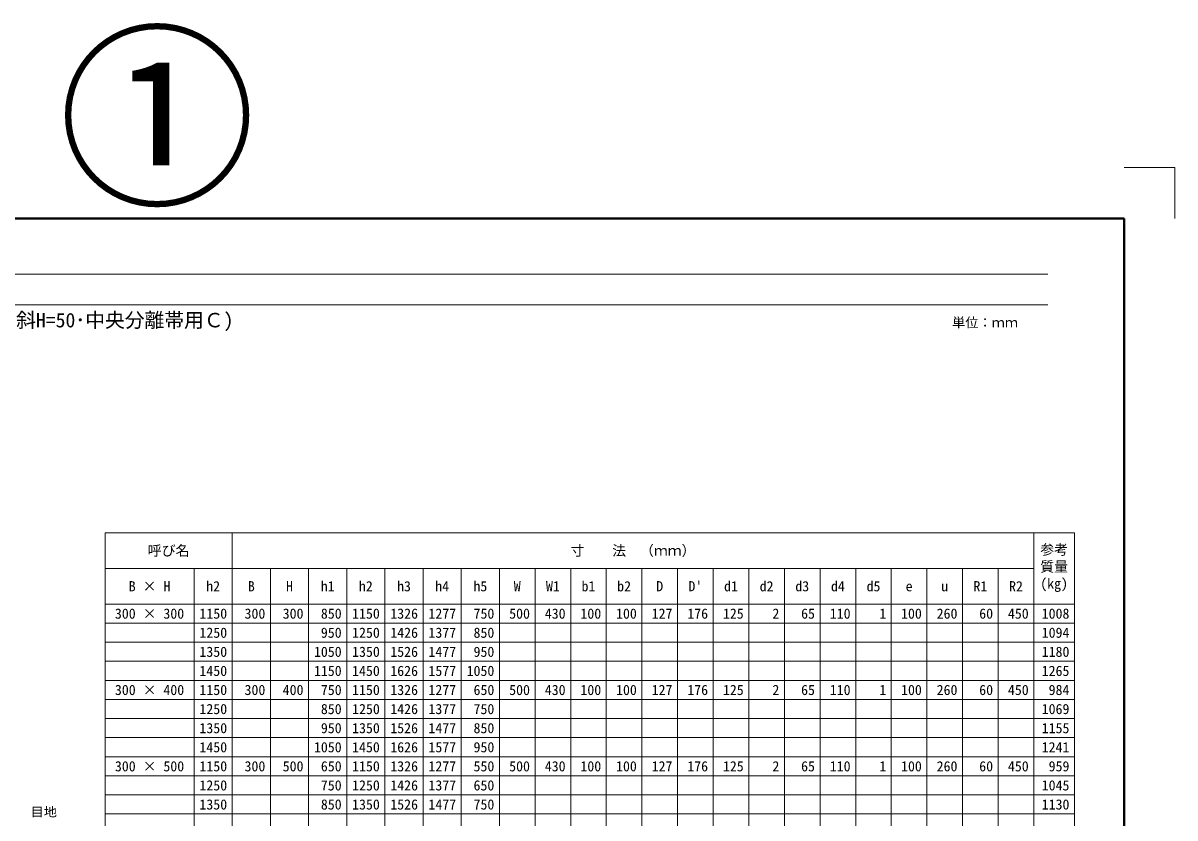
# Model space of a CAD drawing. Units: millimetres at full size, sheet at 1:20; details may follow other scales. Extents: x 64173 to 81200, y -133840 to -120349.
# Drawn here: x 68046 to 72573, y -123473 to -120349 of the extents above; entities that cross this region are included whole.
import ezdxf
from ezdxf.enums import TextEntityAlignment as Align

# ---------------------------------------------------------------- set-up
doc = ezdxf.new("R2010")
doc.units = ezdxf.units.MM
doc.header["$LTSCALE"] = 20
for name, color, linetype, lineweight in [('Defpoints_2', 8, 'Continuous', 0), ('図枠', 7, 'Continuous', 5), ('寸法表', 7, 'Continuous', 13), ('引出線', 4, 'Continuous', 13), ('補助線', 8, 'Continuous', 13)]:
    doc.layers.add(name, color=color, linetype=linetype, lineweight=lineweight)
doc.styles.add('ＭＳ ゴシック', font='')
doc.styles.add('ＭＳ 明朝', font='')
doc.styles.get('ＭＳ ゴシック').set_extended_font_data('MS Gothic')
doc.styles.get('ＭＳ 明朝').set_extended_font_data('MS Mincho')

msp = doc.modelspace()

# ---------------------------------------------------------------- linework, layer by layer
at = {"layer": 'Defpoints_2', "color": 7, "lineweight": 13}
for p in [(72372.56, -120916.92), (72372.56, -120916.92), (72572.56, -121116.92), (72572.56, -121116.92)]:
    msp.add_line(p, (72572.56, -120916.92), dxfattribs=at)
at = {"layer": 'Defpoints_2'}
for p, q in [((68367.8, -122707.7), (68717.8, -122707.7)), ((68867.8, -122707.7), (69167.8, -122707.7)), ((69917.8, -122707.7), (72017.8, -122707.7)), ((68367.8, -122782.7), (68717.8, -122782.7)), ((68867.8, -122782.7), (69167.8, -122782.7)), ((69917.8, -122782.7), (72017.8, -122782.7)), ((68367.8, -122857.7), (68717.8, -122857.7)), ((68867.8, -122857.7), (69167.8, -122857.7)), ((69917.8, -122857.7), (72017.8, -122857.7)), ((68367.8, -123007.7), (68717.8, -123007.7)), ((68867.8, -123007.7), (69167.8, -123007.7)), ((69917.8, -123007.7), (72017.8, -123007.7)), ((68367.8, -123082.7), (68717.8, -123082.7)), ((68867.8, -123082.7), (69167.8, -123082.7)), ((69917.8, -123082.7), (72017.8, -123082.7)), ((68367.8, -123157.7), (68717.8, -123157.7)), ((68867.8, -123157.7), (69167.8, -123157.7)), ((69917.8, -123157.7), (72017.8, -123157.7)), ((68367.8, -123307.7), (68717.8, -123307.7)), ((68867.8, -123307.7), (69167.8, -123307.7)), ((69917.8, -123307.7), (72017.8, -123307.7)), ((68367.8, -123382.7), (68717.8, -123382.7)), ((68867.8, -123382.7), (69167.8, -123382.7)), ((69917.8, -123382.7), (72017.8, -123382.7)), ((68367.8, -123457.7), (68717.8, -123457.7)), ((68867.8, -123457.7), (69167.8, -123457.7)), ((69917.8, -123457.7), (72017.8, -123457.7))]:
    msp.add_line(p, q, dxfattribs=at)
at = {"layer": '図枠', "lineweight": 40}
for p in [(64572.56, -121116.92), (72372.56, -126656.92)]:
    msp.add_line(p, (72372.56, -121116.92), dxfattribs=at)
at = {"layer": '図枠', "lineweight": 13}
for p, q in [((64872.56, -121336.92), (72072.56, -121336.92)), ((64872.56, -121456.92), (72072.56, -121456.92))]:
    msp.add_line(p, q, dxfattribs=at)
at = {"layer": '寸法表'}
for p, q in [((68367.8, -122352.7), (72177.8, -122352.7)), ((68367.8, -122352.7), (68367.8, -124957.7)), ((68867.8, -122352.7), (68867.8, -124957.7)), ((72017.8, -122352.7), (72017.8, -124957.7)), ((72177.8, -122352.7), (72177.8, -124957.7)), ((68367.8, -122492.7), (72017.8, -122492.7)), ((68717.8, -122492.7), (68717.8, -124957.7)), ((69017.8, -122492.7), (69017.8, -124957.7)), ((69167.8, -122492.7), (69167.8, -124957.7)), ((69317.8, -122492.7), (69317.8, -124957.7)), ((69467.8, -122492.7), (69467.8, -124957.7)), ((69617.8, -122492.7), (69617.8, -124957.7)), ((69767.8, -122492.7), (69767.8, -124957.7)), ((69917.8, -122492.7), (69917.8, -124957.7)), ((70057.8, -122492.7), (70057.8, -124957.7)), ((70197.8, -122492.7), (70197.8, -124957.7)), ((70337.8, -122492.7), (70337.8, -124957.7)), ((70477.8, -122492.7), (70477.8, -124957.7)), ((70617.8, -122492.7), (70617.8, -124957.7)), ((70757.8, -122492.7), (70757.8, -124957.7)), ((70897.8, -122492.7), (70897.8, -124957.7)), ((71037.8, -122492.7), (71037.8, -124957.7)), ((71177.8, -122492.7), (71177.8, -124957.7)), ((71317.8, -122492.7), (71317.8, -124957.7)), ((71457.8, -122492.7), (71457.8, -124957.7)), ((71597.8, -122492.7), (71597.8, -124957.7)), ((71737.8, -122492.7), (71737.8, -124957.7)), ((71877.8, -122492.7), (71877.8, -124957.7)), ((68367.8, -122632.7), (72177.8, -122632.7)), ((68717.8, -122707.7), (68867.8, -122707.7)), ((69167.8, -122707.7), (69917.8, -122707.7)), ((72017.8, -122707.7), (72177.8, -122707.7)), ((68717.8, -122782.7), (68867.8, -122782.7)), ((69167.8, -122782.7), (69917.8, -122782.7)), ((72017.8, -122782.7), (72177.8, -122782.7)), ((68717.8, -122857.7), (68867.8, -122857.7)), ((69167.8, -122857.7), (69917.8, -122857.7)), ((72017.8, -122857.7), (72177.8, -122857.7)), ((68367.8, -122932.7), (72177.8, -122932.7)), ((68717.8, -123007.7), (68867.8, -123007.7)), ((69167.8, -123007.7), (69917.8, -123007.7)), ((72017.8, -123007.7), (72177.8, -123007.7)), ((68717.8, -123082.7), (68867.8, -123082.7)), ((69167.8, -123082.7), (69917.8, -123082.7)), ((72017.8, -123082.7), (72177.8, -123082.7)), ((68717.8, -123157.7), (68867.8, -123157.7)), ((69167.8, -123157.7), (69917.8, -123157.7)), ((72017.8, -123157.7), (72177.8, -123157.7)), ((68367.8, -123232.7), (72177.8, -123232.7)), ((68717.8, -123307.7), (68867.8, -123307.7)), ((69167.8, -123307.7), (69917.8, -123307.7)), ((72017.8, -123307.7), (72177.8, -123307.7)), ((68717.8, -123382.7), (68867.8, -123382.7)), ((69167.8, -123382.7), (69917.8, -123382.7)), ((72017.8, -123382.7), (72177.8, -123382.7)), ((68717.8, -123457.7), (68867.8, -123457.7)), ((69167.8, -123457.7), (69917.8, -123457.7)), ((72017.8, -123457.7), (72177.8, -123457.7))]:
    msp.add_line(p, q, dxfattribs=at)

# ---------------------------------------------------------------- texts
at = {"layer": '図枠', "style": 'ＭＳ ゴシック'}
msp.add_text('（対応上部桝 セミフラットⅢ型・セミフラット乗り入れⅢ型 H=50･セミフラットＢⅢ型\u3000斜H=50･中央分離帯用Ｃ)', height=56.96, dxfattribs=at).set_placement((64872.56, -121516.92), align=Align.MIDDLE_LEFT)
msp.add_text('単位：ｍｍ', height=37.98, dxfattribs=at).set_placement((71826.29, -121526.25), align=Align.MIDDLE_CENTER)
at = {"layer": '寸法表', "style": 'ＭＳ 明朝'}
for s, p in [('呼び名', (68617.8, -122422.7)), ('寸\u3000\u3000法\u3000（ｍｍ）', (70442.8, -122422.7)), ('B × H', (68542.8, -122562.7)), ('h2', (68792.8, -122562.7)), ('B', (68942.8, -122562.7)), ('H', (69092.8, -122562.7)), ('h1', (69242.8, -122562.7)), ('h2', (69392.8, -122562.7)), ('h3', (69542.8, -122562.7)), ('h4', (69692.8, -122562.7)), ('h5', (69842.8, -122562.7)), ('W', (69987.8, -122562.7)), ('W1', (70127.8, -122562.7)), ('b1', (70267.8, -122562.7)), ('b2', (70407.8, -122562.7)), ('D', (70547.8, -122562.7)), ("D'", (70687.8, -122562.7)), ('d1', (70827.8, -122562.7)), ('d2', (70967.8, -122562.7)), ('d3', (71107.8, -122562.7)), ('d4', (71247.8, -122562.7)), ('d5', (71387.8, -122562.7)), ('R1', (71807.8, -122562.7)), ('R2', (71947.8, -122562.7)), ('e', (71527.8, -122562.7)), ('u', (71667.8, -122562.7)), ('300 × 300', (68542.8, -122670.2)), ('300 × 400', (68542.8, -122970.2)), ('300 × 500', (68542.8, -123270.2))]:
    msp.add_text(s, height=40.03, dxfattribs=at).set_placement(p, align=Align.MIDDLE_CENTER)
for s, p in [('参考', (72043.2, -122398.73)), ('質量', (72043.2, -122465.4)), ('(kg)', (72043.2, -122532.06))]:
    msp.add_text(s, height=40.03, dxfattribs=at).set_placement(p, align=Align.TOP_LEFT)
for s, p in [('1150', (68847.8, -122670.2)), ('300', (68997.8, -122670.2)), ('300', (69147.8, -122670.2)), ('850', (69297.8, -122670.2)), ('1150', (69447.8, -122670.2)), ('1326', (69597.8, -122670.2)), ('1277', (69747.8, -122670.2)), ('750', (69897.8, -122670.2)), ('500', (70037.8, -122670.2)), ('430', (70177.8, -122670.2)), ('100', (70317.8, -122670.2)), ('100', (70457.8, -122670.2)), ('127', (70597.8, -122670.2)), ('176', (70737.8, -122670.2)), ('125', (70877.8, -122670.2)), ('2', (71017.8, -122670.2)), ('65', (71157.8, -122670.2)), ('110', (71297.8, -122670.2)), ('1', (71437.8, -122670.2)), ('100', (71577.8, -122670.2)), ('260', (71717.8, -122670.2)), ('60', (71857.8, -122670.2)), ('450', (71997.8, -122670.2)), ('1008', (72157.8, -122670.2)), ('1250', (68847.8, -122745.2)), ('950', (69297.8, -122745.2)), ('1250', (69447.8, -122745.2)), ('1426', (69597.8, -122745.2)), ('1377', (69747.8, -122745.2)), ('850', (69897.8, -122745.2)), ('1094', (72157.8, -122745.2)), ('1350', (68847.8, -122820.2)), ('1050', (69297.8, -122820.2)), ('1350', (69447.8, -122820.2)), ('1526', (69597.8, -122820.2)), ('1477', (69747.8, -122820.2)), ('950', (69897.8, -122820.2)), ('1180', (72157.8, -122820.2)), ('1450', (68847.8, -122895.2)), ('1150', (69297.8, -122895.2)), ('1450', (69447.8, -122895.2)), ('1626', (69597.8, -122895.2)), ('1577', (69747.8, -122895.2)), ('1050', (69897.8, -122895.2)), ('1265', (72157.8, -122895.2)), ('1150', (68847.8, -122970.2)), ('300', (68997.8, -122970.2)), ('400', (69147.8, -122970.2)), ('750', (69297.8, -122970.2)), ('1150', (69447.8, -122970.2)), ('1326', (69597.8, -122970.2)), ('1277', (69747.8, -122970.2)), ('650', (69897.8, -122970.2)), ('500', (70037.8, -122970.2)), ('430', (70177.8, -122970.2)), ('100', (70317.8, -122970.2)), ('100', (70457.8, -122970.2)), ('127', (70597.8, -122970.2)), ('176', (70737.8, -122970.2)), ('125', (70877.8, -122970.2)), ('2', (71017.8, -122970.2)), ('65', (71157.8, -122970.2)), ('110', (71297.8, -122970.2)), ('1', (71437.8, -122970.2)), ('100', (71577.8, -122970.2)), ('260', (71717.8, -122970.2)), ('60', (71857.8, -122970.2)), ('450', (71997.8, -122970.2)), ('984', (72157.8, -122970.2)), ('1250', (68847.8, -123045.2)), ('850', (69297.8, -123045.2)), ('1250', (69447.8, -123045.2)), ('1426', (69597.8, -123045.2)), ('1377', (69747.8, -123045.2)), ('750', (69897.8, -123045.2)), ('1069', (72157.8, -123045.2)), ('1350', (68847.8, -123120.2)), ('950', (69297.8, -123120.2)), ('1350', (69447.8, -123120.2)), ('1526', (69597.8, -123120.2)), ('1477', (69747.8, -123120.2)), ('850', (69897.8, -123120.2)), ('1155', (72157.8, -123120.2)), ('1450', (68847.8, -123195.2)), ('1050', (69297.8, -123195.2)), ('1450', (69447.8, -123195.2)), ('1626', (69597.8, -123195.2)), ('1577', (69747.8, -123195.2)), ('950', (69897.8, -123195.2)), ('1241', (72157.8, -123195.2)), ('1150', (68847.8, -123270.2)), ('300', (68997.8, -123270.2)), ('500', (69147.8, -123270.2)), ('650', (69297.8, -123270.2)), ('1150', (69447.8, -123270.2)), ('1326', (69597.8, -123270.2)), ('1277', (69747.8, -123270.2)), ('550', (69897.8, -123270.2)), ('500', (70037.8, -123270.2)), ('430', (70177.8, -123270.2)), ('100', (70317.8, -123270.2)), ('100', (70457.8, -123270.2)), ('127', (70597.8, -123270.2)), ('176', (70737.8, -123270.2)), ('125', (70877.8, -123270.2)), ('2', (71017.8, -123270.2)), ('65', (71157.8, -123270.2)), ('110', (71297.8, -123270.2)), ('1', (71437.8, -123270.2)), ('100', (71577.8, -123270.2)), ('260', (71717.8, -123270.2)), ('60', (71857.8, -123270.2)), ('450', (71997.8, -123270.2)), ('959', (72157.8, -123270.2)), ('1250', (68847.8, -123345.2)), ('750', (69297.8, -123345.2)), ('1250', (69447.8, -123345.2)), ('1426', (69597.8, -123345.2)), ('1377', (69747.8, -123345.2)), ('650', (69897.8, -123345.2)), ('1045', (72157.8, -123345.2)), ('1350', (68847.8, -123420.2)), ('850', (69297.8, -123420.2)), ('1350', (69447.8, -123420.2)), ('1526', (69597.8, -123420.2)), ('1477', (69747.8, -123420.2)), ('750', (69897.8, -123420.2)), ('1130', (72157.8, -123420.2))]:
    msp.add_text(s, height=40.03, dxfattribs=at).set_placement(p, align=Align.MIDDLE_RIGHT)
at = {"layer": '引出線', "style": 'ＭＳ 明朝', "width": 1.05}
msp.add_text('目地', height=36.03, dxfattribs=at).set_placement((68075.56, -123431.4), align=Align.TOP_LEFT)
at = {"layer": '補助線', "color": 2, "style": 'ＭＳ ゴシック'}
msp.add_text('①', height=569.6, dxfattribs=at).set_placement((68572.56, -120721.87), align=Align.MIDDLE_CENTER)

doc.saveas('drawing.dxf')
